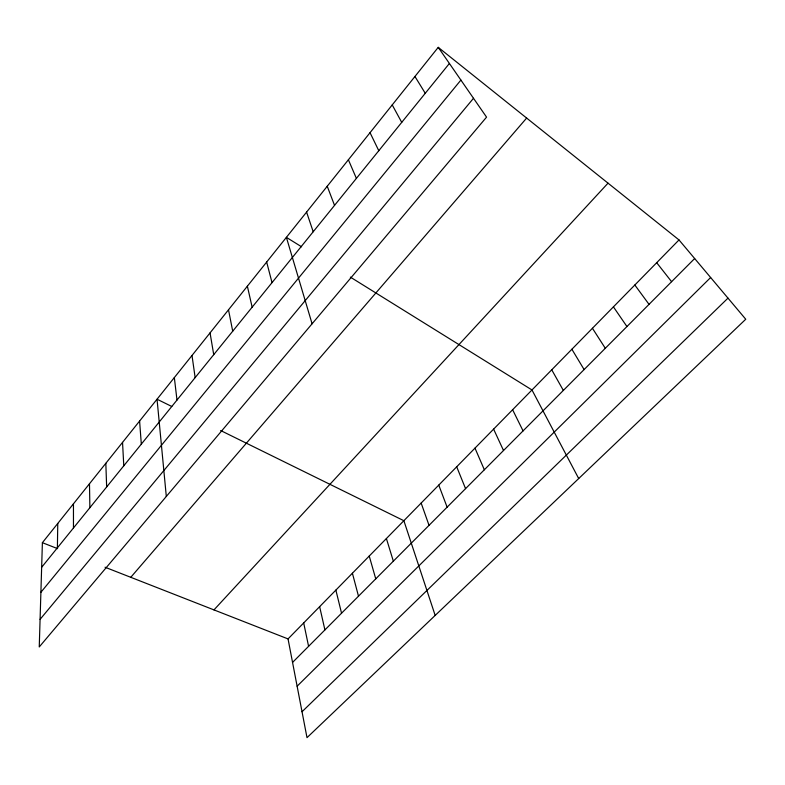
<?xml version="1.0" encoding="UTF-8"?>
<svg xmlns="http://www.w3.org/2000/svg" width="785" height="785" viewBox="0 0 785 785"><rect width="100%" height="100%" fill="white"/><g stroke="black" fill="none" stroke-linecap="round" stroke-linejoin="round"><path stroke-width="1.18" d="M57.393 547.832L57.766 523.458M42.39 542.69L39.25 646.948L486.553 117.142L438.236 47.345L42.39 542.69L57.629 548.656M41.654 567.28L449.393 63.467M40.898 592.292L460.893 80.08M40.084 619.355L473.502 98.292M130.771 577.309L526.637 118.064M213.971 609.896L608.022 183.16M288.036 638.911L679.005 239.935L745.75 319.24L307.004 737.655L288.036 638.911L105.053 567.231M292.55 662.422L694.656 258.53M297.123 686.198L710.641 277.517M302.029 711.75L727.989 298.133M171.778 406.473L157.039 399.222L166.312 496.454M220.654 430.533L403.873 520.71L435.175 615.42M301.568 246.784L286.388 237.355L312.087 323.793M350.365 277.115L531.985 389.968L578.702 478.546M438.236 47.345L679.005 239.935M656.692 262.71L671.597 281.687M634.83 285.014L649.028 304.354M613.419 306.866L626.94 326.55M592.439 328.277L605.304 348.285M414.941 76.488L425.264 93.287M571.882 349.256L584.109 369.568M551.737 369.813L563.345 390.43M392.225 104.925L401.734 122.362M512.615 409.741L523.065 430.887M370.039 132.685L378.782 150.71M493.618 429.12L503.519 450.521M474.984 448.137L484.345 469.773M348.383 159.777L356.39 178.381M456.703 466.8L465.554 488.653M327.237 186.241L334.538 205.385M438.766 485.101L447.116 507.169M421.152 503.067L429.032 525.332M306.582 212.097L313.205 231.742M386.397 538.549L393.354 561.177M369.235 556.045L375.75 578.849M352.406 573.236L358.49 596.188M266.664 262.053L272.022 282.62M335.872 590.104L341.544 613.213M247.373 286.191L252.142 307.19M319.642 606.668L324.911 629.913M303.697 622.937L308.584 646.32M228.504 309.79L232.713 331.191M210.056 332.889L213.726 354.663M192.001 355.477L195.151 377.614M174.339 377.585L176.988 400.056M139.602 421.045L141.31 444.143M122.538 442.397L123.785 465.79M105.828 463.307L106.652 486.965M89.48 483.776L89.882 507.689M73.456 503.823L73.466 527.971"/></g></svg>
